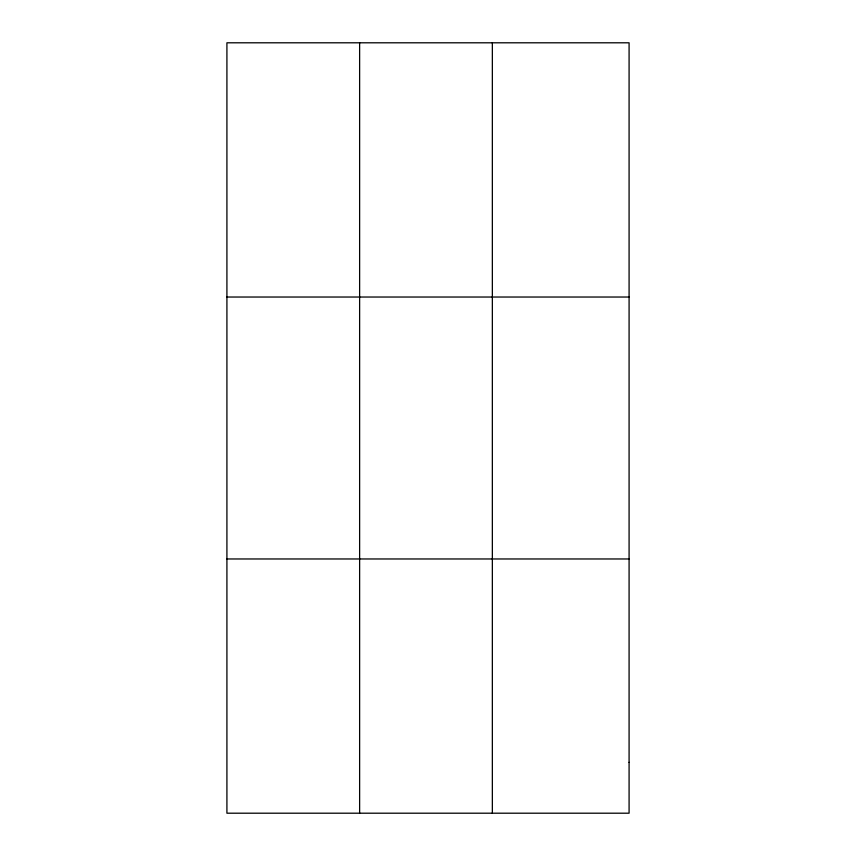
<?xml version="1.0" encoding="UTF-8"?>
<svg xmlns="http://www.w3.org/2000/svg" width="856" height="856" viewBox="0 0 856 856"><rect width="100%" height="100%" fill="white"/><g stroke="black" fill="none" stroke-linecap="round" stroke-linejoin="round"><path stroke-width="1.28" d="M359.627 813.2L359.627 42.8M492.35 813.2L492.35 42.8M226.915 297.032L629.085 297.032M226.915 558.968L629.085 558.968M629.085 762.354L629.085 813.2L226.915 813.2L226.915 42.8L629.085 42.8L629.085 762.354"/></g></svg>
